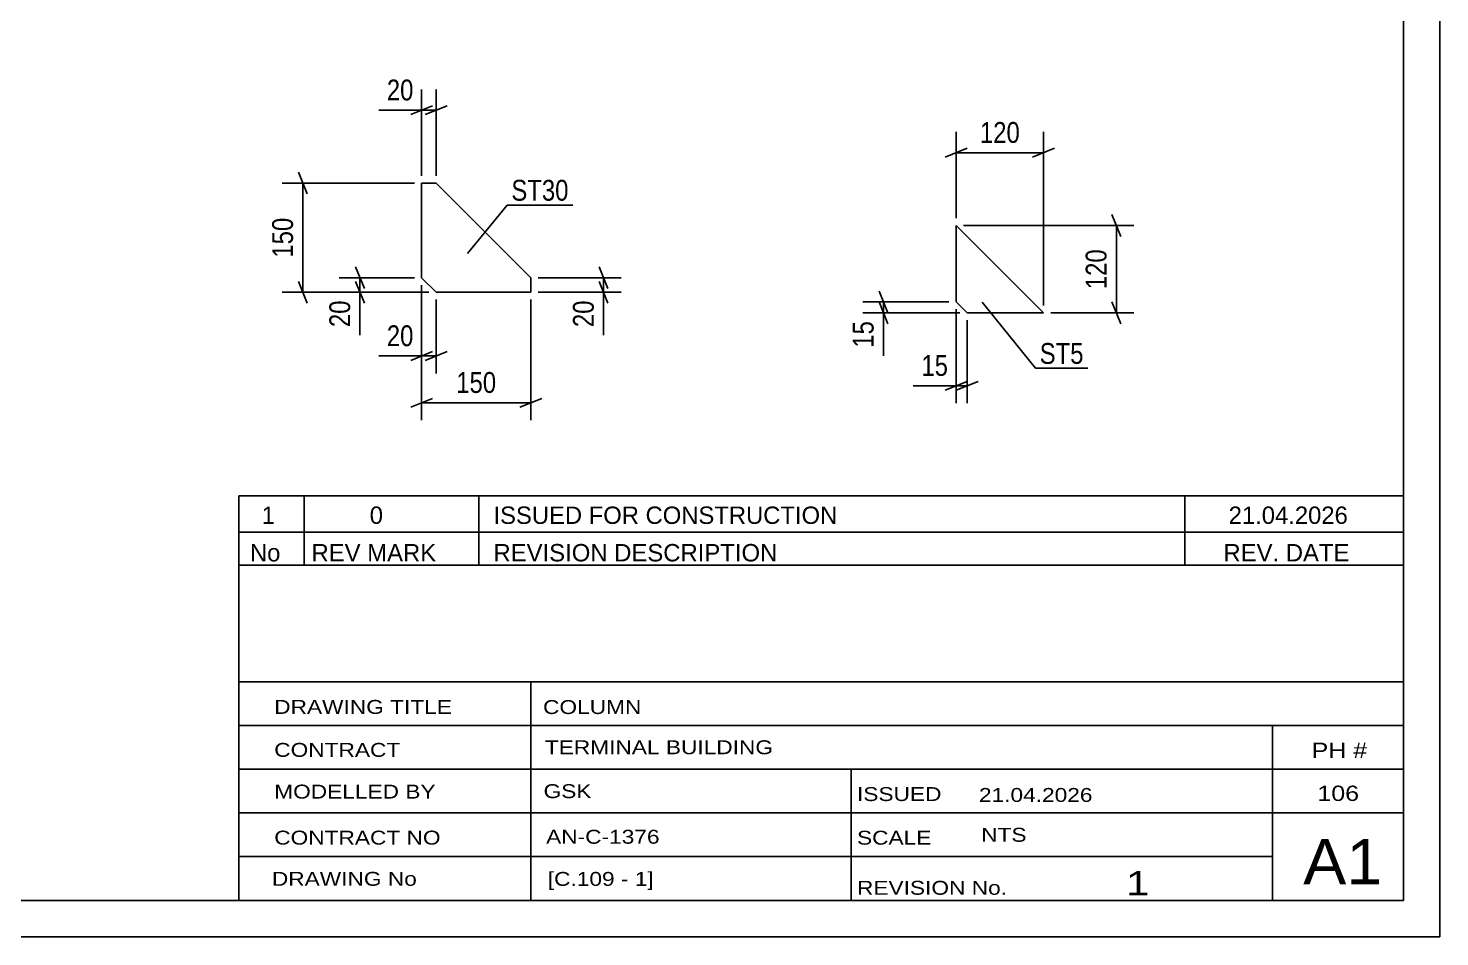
# Model space of a CAD drawing. Header units: millimetres. Extents: x 0 to 420, y 0 to 297.
# Drawn here: x 226.1 to 420, y 0 to 124.8 of the extents above; entities that cross this region are included whole.
import ezdxf

# ---------------------------------------------------------------- set-up
doc = ezdxf.new("R2010")
doc.units = ezdxf.units.MM
doc.styles.add('Arial Narrow', font='ARIALN.TTF', dxfattribs={"height": 0.2})

# ---------------------------------------------------------------- blocks, each defined once
blk = doc.blocks.new('Unknown-284859174-1134')
at = {"color": 5, "linetype": 'Continuous'}
for p, q in [((420, 0), (420, 297)), ((415, 5), (415, 292)), ((5, 5), (415, 5)), ((0, 0), (420, 0))]:
    blk.add_line(p, q, dxfattribs=at)
blk = doc.blocks.new('Part-284859174-5369 - 5368')
at = {"color": 2, "linetype": 'Continuous'}
for p, q in [((282.13, 103.51), (280.13, 103.51)), ((280.13, 103.51), (280.13, 90.51)), ((295.13, 90.51), (282.13, 103.51)), ((280.13, 90.51), (282.13, 88.51)), ((295.13, 88.51), (295.13, 90.51)), ((282.13, 88.51), (295.13, 88.51))]:
    blk.add_line(p, q, dxfattribs=at)
blk = doc.blocks.new('Part-284859174-5413 - 5412')
at = {"color": 2, "linetype": 'Continuous'}
for p, q in [((353.57, 97.68), (353.57, 87.18)), ((353.57, 97.68), (365.57, 85.68)), ((353.57, 87.18), (355.07, 85.68)), ((355.07, 85.68), (365.57, 85.68))]:
    blk.add_line(p, q, dxfattribs=at)
blk = doc.blocks.new('StraightDimension-284859174-5552 - 5368')
at = {"color": 7, "linetype": 'Continuous'}
for p, q in [((280.13, 89.51), (280.13, 70.94)), ((295.13, 87.51), (295.13, 70.94)), ((281.63, 73.94), (278.63, 72.74)), ((293.63, 72.74), (296.63, 73.94)), ((280.13, 73.34), (295.13, 73.34))]:
    blk.add_line(p, q, dxfattribs=at)
at = {"color": 0}
blk.add_wipeout([(290.98, 74.09), (290.98, 78.29), (284.29, 78.29), (284.29, 74.09)], dxfattribs=at)
at = {"color": 3, "style": 'Arial Narrow'}
blk.add_text('150', height=2.863, dxfattribs=at).set_placement((284.89, 74.69))
blk = doc.blocks.new('StraightDimension-284859174-5544 - 5368')
at = {"color": 7, "linetype": 'Continuous'}
for p, q in [((304.53, 92.01), (305.73, 89.01)), ((296.13, 90.51), (307.53, 90.51)), ((305.73, 87.01), (304.53, 90.01)), ((305.13, 88.51), (305.13, 90.51)), ((296.13, 88.51), (307.53, 88.51))]:
    blk.add_line(p, q, dxfattribs=at)
at = {"color": 0}
blk.add_wipeout([(304.38, 87.99), (300.18, 87.99), (300.18, 83.13), (304.38, 83.13)], dxfattribs=at)
at = {"color": 7, "linetype": 'Continuous'}
blk.add_line((305.13, 88.51), (305.13, 82.61), dxfattribs=at)
blk.add_line((305.13, 88.51), (305.13, 82.61), dxfattribs=at)
at = {"color": 3, "style": 'Arial Narrow'}
blk.add_text('20', height=2.863, rotation=90.0002, dxfattribs=at).set_placement((303.78, 83.73))
blk = doc.blocks.new('StraightDimension-284859174-5536 - 5368')
at = {"color": 7, "linetype": 'Continuous'}
for p, q in [((280.13, 104.51), (280.13, 116.36)), ((282.13, 104.51), (282.13, 116.36)), ((278.63, 112.91), (281.63, 114.11)), ((280.13, 113.51), (282.13, 113.51)), ((283.63, 114.11), (280.63, 112.91))]:
    blk.add_line(p, q, dxfattribs=at)
at = {"color": 0}
blk.add_wipeout([(279.61, 114.26), (279.61, 118.46), (274.75, 118.46), (274.75, 114.26)], dxfattribs=at)
at = {"color": 7, "linetype": 'Continuous'}
blk.add_line((280.13, 113.51), (274.23, 113.51), dxfattribs=at)
blk.add_line((280.13, 113.51), (274.23, 113.51), dxfattribs=at)
at = {"color": 3, "style": 'Arial Narrow'}
blk.add_text('20', height=2.863, dxfattribs=at).set_placement((275.35, 114.86))
blk = doc.blocks.new('StraightDimension-284859174-5556 - 5368')
at = {"color": 7, "linetype": 'Continuous'}
for p, q in [((264.41, 102.01), (263.21, 105.01)), ((279.13, 103.51), (260.96, 103.51)), ((263.81, 88.51), (263.81, 103.51)), ((263.21, 90.01), (264.41, 87.01)), ((281.13, 88.51), (260.96, 88.51))]:
    blk.add_line(p, q, dxfattribs=at)
at = {"color": 0}
blk.add_wipeout([(263.06, 99.35), (258.86, 99.35), (258.86, 92.67), (263.06, 92.67)], dxfattribs=at)
at = {"color": 3, "style": 'Arial Narrow'}
blk.add_text('150', height=2.863, rotation=90.0002, dxfattribs=at).set_placement((262.46, 93.27))
blk = doc.blocks.new('StraightDimension-284859174-5548 - 5368')
at = {"color": 7, "linetype": 'Continuous'}
for p, q in [((271.06, 92.01), (272.26, 89.01)), ((279.13, 90.51), (268.81, 90.51)), ((272.26, 87.01), (271.06, 90.01)), ((271.66, 88.51), (271.66, 90.51)), ((281.13, 88.51), (268.81, 88.51))]:
    blk.add_line(p, q, dxfattribs=at)
at = {"color": 0}
blk.add_wipeout([(270.91, 87.99), (266.71, 87.99), (266.71, 83.13), (270.91, 83.13)], dxfattribs=at)
at = {"color": 7, "linetype": 'Continuous'}
blk.add_line((271.66, 88.51), (271.66, 82.61), dxfattribs=at)
blk.add_line((271.66, 88.51), (271.66, 82.61), dxfattribs=at)
at = {"color": 3, "style": 'Arial Narrow'}
blk.add_text('20', height=2.863, rotation=90.0002, dxfattribs=at).set_placement((270.31, 83.73))
blk = doc.blocks.new('StraightDimension-284859174-5540 - 5368')
at = {"color": 7, "linetype": 'Continuous'}
for p, q in [((280.13, 89.51), (280.13, 77.36)), ((282.13, 87.51), (282.13, 77.36)), ((278.63, 79.16), (281.63, 80.36)), ((280.13, 79.76), (282.13, 79.76)), ((283.63, 80.36), (280.63, 79.16))]:
    blk.add_line(p, q, dxfattribs=at)
at = {"color": 0}
blk.add_wipeout([(279.61, 80.51), (279.61, 84.71), (274.75, 84.71), (274.75, 80.51)], dxfattribs=at)
at = {"color": 7, "linetype": 'Continuous'}
blk.add_line((280.13, 79.76), (274.23, 79.76), dxfattribs=at)
blk.add_line((280.13, 79.76), (274.23, 79.76), dxfattribs=at)
at = {"color": 3, "style": 'Arial Narrow'}
blk.add_text('20', height=2.863, dxfattribs=at).set_placement((275.35, 81.11))
blk = doc.blocks.new('StraightDimension-284859174-5684 - 5412')
at = {"color": 7, "linetype": 'Continuous'}
for p, q in [((342.97, 88.68), (344.17, 85.68)), ((352.57, 87.18), (340.72, 87.18)), ((354.07, 85.68), (340.72, 85.68)), ((344.17, 84.18), (342.97, 87.18)), ((343.57, 85.68), (343.57, 87.18))]:
    blk.add_line(p, q, dxfattribs=at)
at = {"color": 0}
blk.add_wipeout([(342.82, 85.16), (338.62, 85.16), (338.62, 80.3), (342.82, 80.3)], dxfattribs=at)
at = {"color": 7, "linetype": 'Continuous'}
blk.add_line((343.57, 85.68), (343.57, 79.78), dxfattribs=at)
blk.add_line((343.57, 85.68), (343.57, 79.78), dxfattribs=at)
at = {"color": 3, "style": 'Arial Narrow'}
blk.add_text('15', height=2.863, rotation=90.0002, dxfattribs=at).set_placement((342.22, 80.9))
blk = doc.blocks.new('StraightDimension-284859174-5676 - 5412')
at = {"color": 7, "linetype": 'Continuous'}
for p, q in [((353.57, 86.18), (353.57, 73.28)), ((355.07, 84.68), (355.07, 73.28)), ((352.07, 75.08), (355.07, 76.28)), ((356.57, 76.28), (353.57, 75.08)), ((353.57, 75.68), (355.07, 75.68))]:
    blk.add_line(p, q, dxfattribs=at)
at = {"color": 0}
blk.add_wipeout([(353.05, 76.43), (353.05, 80.63), (348.19, 80.63), (348.19, 76.43)], dxfattribs=at)
at = {"color": 7, "linetype": 'Continuous'}
blk.add_line((353.57, 75.68), (347.67, 75.68), dxfattribs=at)
blk.add_line((353.57, 75.68), (347.67, 75.68), dxfattribs=at)
at = {"color": 3, "style": 'Arial Narrow'}
blk.add_text('15', height=2.863, dxfattribs=at).set_placement((348.79, 77.03))
blk = doc.blocks.new('StraightDimension-284859174-5688 - 5412')
at = {"color": 7, "linetype": 'Continuous'}
for p, q in [((374.97, 99.18), (376.17, 96.18)), ((354.57, 97.68), (377.97, 97.68)), ((375.57, 85.68), (375.57, 97.68)), ((366.57, 85.68), (377.97, 85.68)), ((376.17, 84.18), (374.97, 87.18))]:
    blk.add_line(p, q, dxfattribs=at)
at = {"color": 0}
blk.add_wipeout([(374.82, 95.03), (370.62, 95.03), (370.62, 88.34), (374.82, 88.34)], dxfattribs=at)
at = {"color": 3, "style": 'Arial Narrow'}
blk.add_text('120', height=2.863, rotation=90.0002, dxfattribs=at).set_placement((374.22, 88.94))
blk = doc.blocks.new('StraightDimension-284859174-5680 - 5412')
at = {"color": 7, "linetype": 'Continuous'}
for p, q in [((353.57, 98.68), (353.57, 110.53)), ((365.57, 86.68), (365.57, 110.53)), ((352.07, 107.08), (355.07, 108.28)), ((353.57, 107.68), (365.57, 107.68)), ((367.07, 108.28), (364.07, 107.08))]:
    blk.add_line(p, q, dxfattribs=at)
at = {"color": 0}
blk.add_wipeout([(362.91, 108.43), (362.91, 112.63), (356.23, 112.63), (356.23, 108.43)], dxfattribs=at)
at = {"color": 3, "style": 'Arial Narrow'}
blk.add_text('120', height=2.863, dxfattribs=at).set_placement((356.83, 109.03))
blk = doc.blocks.new('Unknown-284859174-7568')
at = {"color": 7, "linetype": 'Continuous'}
for p, q in [((255, 51.05), (255, 5)), ((255, 51.05), (415, 51.05)), ((415, 51), (415, 5)), ((255, 35), (415, 35)), ((295.14, 35), (295.14, 5)), ((255, 29), (415, 29)), ((397, 5.05), (397, 29.05)), ((255, 23), (415, 23)), ((339.14, 23), (339.14, 5)), ((255, 17), (415, 17)), ((255, 11), (397, 11)), ((255, 5), (415, 5))]:
    blk.add_line(p, q, dxfattribs=at)
at = {"color": 7, "style": 'Arial Narrow'}
for s, height, width, p in [('DRAWING TITLE', 1.9089, 1.425378, (259.88, 30.61)), ('COLUMN', 1.909, 1.425378, (296.81, 30.59)), ('CONTRACT', 1.909, 1.425378, (259.88, 24.71)), ('TERMINAL BUILDING', 1.9089, 1.425378, (297.06, 25.07)), ('MODELLED BY', 1.9089, 1.425378, (259.88, 18.98)), ('GSK', 1.909, 1.425378, (296.88, 19.04)), ('ISSUED', 1.909, 1.425378, (339.94, 18.64)), ('21.04.2026', 1.909, 1.425378, (356.69, 18.52)), ('CONTRACT NO', 1.9089, 1.425378, (259.88, 12.66)), ('AN-C-1376', 1.909, 1.425378, (297.23, 12.78)), ('SCALE', 1.909, 1.425378, (339.94, 12.65)), ('A1', 6.204, 1.25, (401.24, 7.2)), ('DRAWING No', 1.909, 1.425378, (259.56, 7)), ('[C.109 - 1]', 1.9089, 1.425378, (297.46, 6.99)), ('1', 3.34, 1.5, (376.91, 5.68)), ('REVISION No.', 1.9089, 1.425378, (339.94, 5.77))]:
    blk.add_text(s, height=height, dxfattribs=dict(at, width=width)).set_placement(p)
at = {"color": 7, "linetype": 'Continuous', "style": 'Arial Narrow'}
for s, height, width, p in [('PH #', 2.1, 1.42538, (402.4, 24.55)), ('106', 2.1, 1.42538, (403.19, 18.65)), ('NTS', 1.909, 1.425378, (357, 13.05))]:
    blk.add_text(s, height=height, dxfattribs=dict(at, width=width)).set_placement(p)
blk = doc.blocks.new('Unknown-284859174-7569')
at = {"color": 7, "linetype": 'Continuous'}
for p, q in [((255, 60.55), (415, 60.55)), ((415, 60.55), (255, 60.55)), ((255, 60.55), (255, 55.55)), ((264, 60.55), (264, 55.55)), ((288, 60.55), (288, 55.55)), ((385, 60.55), (385, 55.55)), ((415, 60.55), (415, 55.55)), ((255, 55.55), (415, 55.55)), ((255, 55.55), (255, 51.05)), ((255, 55.55), (415, 55.55)), ((264, 55.55), (264, 51.05)), ((288, 55.55), (288, 51.05)), ((385, 55.55), (385, 51.05)), ((415, 55.55), (415, 51.05)), ((415, 51.05), (255, 51.05))]:
    blk.add_line(p, q, dxfattribs=at)
at = {"color": 7, "linetype": 'Continuous', "style": 'Arial Narrow'}
for s, height, width, p in [('1', 2.39, 1.196471, (258.16, 56.7)), ('0', 2.39, 1.196471, (273, 56.7)), ('ISSUED FOR CONSTRUCTION', 2.3861, 1.196471, (290, 56.7)), ('21.04.2026', 2.386, 1.196471, (391, 56.7)), ('No', 2.386, 1.2, (256.54, 51.55)), ('REV MARK', 2.386, 1.2, (265, 51.55)), ('REVISION DESCRIPTION', 2.3861, 1.2, (290, 51.55)), ('REV. DATE', 2.386, 1.2, (390.28, 51.55))]:
    blk.add_text(s, height=height, dxfattribs=dict(at, width=width)).set_placement(p)
blk = doc.blocks.new('Mark-284859174-7015 - 5368')
at = {"color": 0}
blk.add_wipeout([(300.31, 101.09), (300.31, 104.09), (292.46, 104.09), (292.46, 101.09)], dxfattribs=at)
blk.add_wipeout([(300.31, 101.09), (300.31, 104.09), (292.46, 104.09), (292.46, 101.09)], dxfattribs=at)
at = {"color": 30, "linetype": 'Continuous'}
for p, q in [((286.43, 93.83), (291.86, 100.49)), ((291.86, 100.49), (300.91, 100.49))]:
    blk.add_line(p, q, dxfattribs=at)
at = {"color": 3, "style": 'Arial Narrow'}
blk.add_text('ST30', height=2.863, dxfattribs=at).set_placement((292.46, 101.09))
blk = doc.blocks.new('Mark-284859174-5806 - 5412')
at = {"color": 0}
blk.add_wipeout([(371.07, 78.68), (371.07, 81.68), (365.04, 81.68), (365.04, 78.68)], dxfattribs=at)
blk.add_wipeout([(371.07, 78.68), (371.07, 81.68), (365.04, 81.68), (365.04, 78.68)], dxfattribs=at)
at = {"color": 30, "linetype": 'Continuous'}
for p, q in [((357.14, 87.17), (364.44, 78.08)), ((364.44, 78.08), (371.67, 78.08))]:
    blk.add_line(p, q, dxfattribs=at)
at = {"color": 3, "style": 'Arial Narrow'}
blk.add_text('ST5', height=2.863, dxfattribs=at).set_placement((365.04, 78.68))

msp = doc.modelspace()

# ---------------------------------------------------------------- block references
for name in ['Unknown-284859174-1134', 'Part-284859174-5369 - 5368', 'Part-284859174-5413 - 5412', 'Unknown-284859174-7569', 'Unknown-284859174-7568']:
    msp.add_blockref(name, (0, 0))

# ---------------------------------------------------------------- next in the draw order: block references
for name in ['StraightDimension-284859174-5536 - 5368', 'Mark-284859174-7015 - 5368', 'StraightDimension-284859174-5552 - 5368', 'StraightDimension-284859174-5684 - 5412']:
    msp.add_blockref(name, (0, 0))

# ---------------------------------------------------------------- next in the draw order: block references
for name in ['StraightDimension-284859174-5556 - 5368', 'StraightDimension-284859174-5544 - 5368', 'StraightDimension-284859174-5676 - 5412']:
    msp.add_blockref(name, (0, 0))

# ---------------------------------------------------------------- next in the draw order: block references
for name in ['StraightDimension-284859174-5688 - 5412', 'StraightDimension-284859174-5548 - 5368']:
    msp.add_blockref(name, (0, 0))

# ---------------------------------------------------------------- next in the draw order: block references
for name in ['StraightDimension-284859174-5680 - 5412', 'StraightDimension-284859174-5540 - 5368']:
    msp.add_blockref(name, (0, 0))

# ---------------------------------------------------------------- next in the draw order: block references
msp.add_blockref('Mark-284859174-5806 - 5412', (0, 0))

doc.saveas('drawing.dxf')
